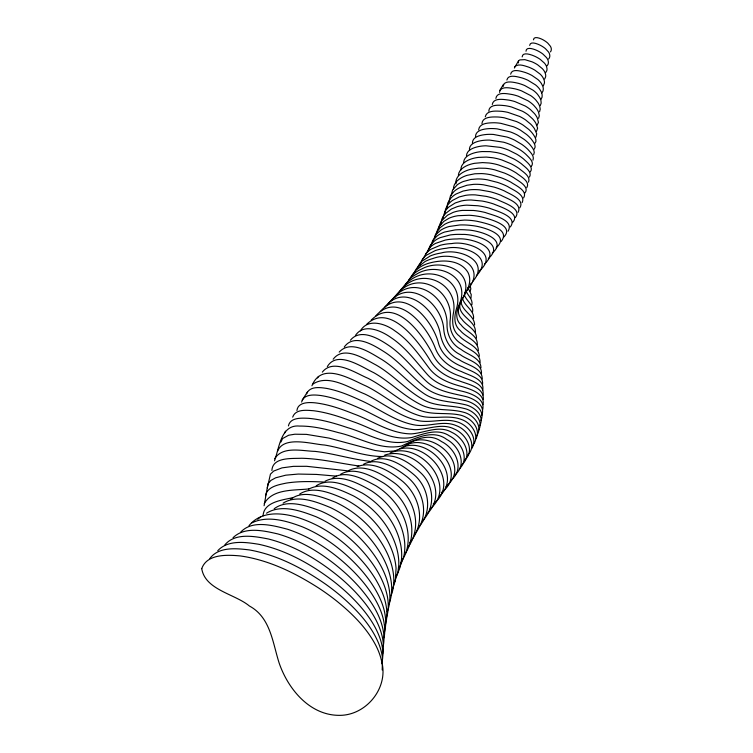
<?xml version="1.0" encoding="UTF-8"?>
<svg xmlns="http://www.w3.org/2000/svg" width="753" height="753" viewBox="0 0 753 753"><rect width="100%" height="100%" fill="white"/><g stroke="black" fill="none" stroke-linecap="round" stroke-linejoin="round"><path stroke-width="1.13" d="M478.654 129.883C479.332 122.927 488.716 122.861 494.024 122.748A37.923 20.99 22 0 1 500.811 123.332L513.499 126.758A28.991 16.039 22 0 1 520.417 130.147L526.516 134.42A31.955 17.686 22 0 1 531.317 139.154C533.246 141.78 536.795 145.866 534.291 149.113M453.457 189.191C453.259 184.363 456.93 180.409 460.836 178.103A51.053 28.247 22 0 1 467.067 175.345L474.823 173.783L481.478 173.576A39.024 21.592 22 0 1 491.154 174.818L501.197 177.774A43.025 23.804 22 0 1 510.722 182.085C515.438 185.398 528.154 190.735 523.589 197.898M466.455 156.087C466.549 149.838 473.872 147.513 478.936 146.506A43.759 24.218 22 0 1 485.939 145.79L500.124 147.372A33.452 18.514 22 0 1 508.586 150.12L516.643 154.139A36.878 20.406 22 0 1 523.636 159.015C526.667 162.036 533.999 167.138 530.347 171.872M267.306 487.916L270.431 474.174L273.678 471.067L282.017 467.867L293.425 466.352L306.65 466.305L348.95 470.964M451.132 195.573L452.657 189.822L457.419 184.692A52.512 29.056 22 0 1 463.34 181.492L470.917 179.468L477.534 178.941A40.144 22.214 22 0 1 487.332 179.788L497.667 182.424A44.248 24.491 22 0 1 507.644 186.528C512.821 189.944 525.923 194.698 522.158 202.585M444.609 214.389L445.607 208.91L447.762 205.014A56.889 31.485 22 0 1 452.468 200.43L459.17 196.966L465.448 195.366A43.486 24.068 22 0 1 475.275 194.886L486.222 196.373A47.938 26.524 22 0 1 497.319 199.611C502.919 202.576 522.526 208.346 515.391 217.485M448.892 201.908L450.482 195.818L454.097 191.375A53.971 29.866 22 0 1 459.669 187.723L467.001 185.229L473.552 184.353A41.255 22.825 22 0 1 483.407 184.786L493.996 187.073A45.481 25.169 22 0 1 504.378 190.914C509.837 194.152 525.246 199.62 519.796 207.819M446.727 208.186L447.743 202.999L450.878 198.152A55.43 30.675 22 0 1 456.036 194.029L463.086 191.055L469.514 189.831A42.366 23.447 22 0 1 479.379 189.812L490.175 191.714A46.705 25.847 22 0 1 500.933 195.281C506.901 198.585 522.629 203.357 518.102 212.346M463.641 162.507C463.829 156.615 470.333 153.904 475.218 152.643A45.218 25.028 22 0 1 482.155 151.56L490.128 151.626L496.547 152.548A34.563 19.126 22 0 1 505.329 155.062L513.847 158.939A38.102 21.084 22 0 1 521.377 163.768C524.747 166.94 532.597 171.712 529.472 177.077M274.506 460.827C279.307 448.101 280.775 424.137 299.628 426.076C312.824 425.953 325.795 429.116 338.436 432.636C359.143 437.295 379.437 450.426 401.264 446.105C413.821 440.627 428.382 431.958 441.531 441.587C455.151 448.129 465.298 468.328 451.433 479.849M485.29 116.771C486.749 109.947 496.255 111.068 501.545 111.312A35.005 19.371 22 0 1 507.993 112.395L519.598 116.433A26.76 14.806 22 0 1 525.641 119.962L530.724 124.17A29.499 16.321 22 0 1 534.461 128.678L536.729 133.799L535.948 137.159M264.087 505.743L267.974 483.84L270.835 480.461L275.645 477.807L285.764 475.181L298.226 474.061L316.495 474.428L336.6 476.15M440.486 225.015L441.917 218.982A59.807 33.094 22 0 1 445.55 213.485L451.395 209.023L457.231 206.651A45.717 25.301 22 0 1 466.804 205.164L477.91 205.748A50.395 27.889 22 0 1 489.535 208.233C495.992 210.925 518.422 216.422 510.336 226.973M458.351 175.336C458.671 170.187 463.556 166.95 467.905 165.199A48.136 26.637 22 0 1 474.588 163.307L482.551 162.592L489.158 162.996A36.793 20.359 22 0 1 498.467 164.935L507.804 168.408A40.568 22.449 22 0 1 516.379 173.058C520.398 176.343 530.573 181.426 526.789 187.666M442.566 219.057L444.778 211.951A58.348 32.285 22 0 1 448.967 206.915L455.273 202.952L461.344 200.976A44.596 24.68 22 0 1 471.077 199.997L482.136 201.042A49.171 27.212 22 0 1 493.516 203.922C499.437 206.576 521.66 213.09 512.435 222.606M382.693 653.83L383.202 650.451A119.087 65.906 22 0 0 382.148 636.2C377.931 618.928 366.88 604.301 354.917 591.557A156.295 86.491 22 0 0 340.252 577.796C319.225 560.326 295.091 545.784 268.426 538.988C254.476 536.305 235.124 532.446 224.789 544.956M382.072 663.591L382.966 654.338A120.207 66.518 22 0 0 380.453 639.636C374.542 622.025 362.278 607.436 349.119 594.691A157.754 87.301 22 0 0 333.315 581.137C311.224 564.298 286.272 550.245 258.919 544.315C245.487 542.132 227.98 539.581 217.739 550.735M382.204 669.972L382.477 658.047A121.318 67.139 22 0 0 378.477 642.949C370.909 625.122 357.44 610.57 343.095 597.891A159.212 88.11 22 0 0 326.2 584.592C303.139 568.468 277.433 554.952 249.497 549.954C236.395 548.335 218.69 546.471 209.833 558.519M483.341 399.306C484.019 386.948 467.829 384.331 459.019 380.802C447.442 377.441 436.439 370.9 430.142 360.329C418.922 342.041 389.913 301.727 366.476 324.477M438.519 229.27L439.187 226.088A61.266 33.904 22 0 1 442.218 220.149L447.555 215.17L453.108 212.412A46.827 25.913 22 0 1 462.464 210.398L473.571 210.473A51.628 28.567 22 0 1 485.384 212.534C492.443 215.217 514.892 219.754 508.049 231.246M479.388 356.197C478.663 345.956 465.561 342.907 459.462 336.13C452.176 330.849 451.913 321.39 453.381 313.361C458.859 285.886 426.302 267.588 405.114 285.528A70.151 38.827 22 0 0 399.909 290.931L398.638 292.992M277.528 451.348C283.57 435.328 311.676 444.157 324.355 445.004C344.027 448.063 362.89 456.572 382.985 456.534M296.927 410.536C297.924 401.942 308.946 402.177 315.432 402.874C328.524 404.436 341.071 408.86 353.261 413.717C372.406 420.598 390.195 433.7 411.176 433.888C424.748 433.116 438.99 424.607 452.073 432.504C463.575 437.738 473.185 454.596 461.909 464.799M480.979 367.85C480.856 357.731 467.754 354.832 461.128 349.439C451.979 344.695 446.858 335 447.037 324.854C448.073 297.783 415.261 273.273 394.054 297.303A72.617 40.182 22 0 0 391.626 300.701M265.508 495.709C267.23 486.476 278.648 484.744 286.3 483.097C298.706 481.139 311.328 481.44 323.837 482.024M482.24 378.919C482.296 367.483 466.813 365.101 459.302 359.746C448.995 355.171 442.453 345.326 440.401 334.473C436.589 310.34 404.841 280.907 384.501 307.553M474.625 324.967C474.616 315.253 461.476 311.168 461.024 301.313M288.418 425.944C290.15 417.247 301.567 418.009 308.372 418.31C321.879 419.506 334.972 423.374 347.773 427.685C367.248 433.239 386.826 446.322 407.815 441.427C420.042 436.269 434.726 430.302 446.811 439.479C458.954 445.927 467.604 464.319 455.104 474.748M483.068 404.728C485.12 393.414 470.804 389.292 462.455 386.703C449.692 383.456 436.476 378.392 428.476 367.304C418.536 354.051 408.794 340.102 394.77 330.793C385.291 323.602 367.671 317.926 360.376 330.915M460.111 303.355C456.864 316.062 476.225 320.364 475.369 331.988M429.944 247.615L432.74 240.678L436.712 236.301A51.289 28.388 22 0 1 444.609 232.046L455.094 229.91A56.541 31.287 22 0 1 467.133 229.976C477.468 230.126 509.15 238.532 492.274 253.13M476.489 338.059C476.724 329.409 466.163 325.607 461.815 319.178C455.8 313.464 458.822 305.087 462.342 298.979C477.054 272.501 442.519 257.338 421.812 268.943A66.462 36.784 22 0 0 414.988 272.878L411.439 276.182L408.832 279.956M483.068 395.052C484.894 383.042 468.611 379.992 460.384 376.265C449.343 372.613 438.754 366.033 433.304 355.388C423.29 335.264 395.287 295.571 371.21 320.119M478.334 350.606C478.588 340.733 465.731 337.306 460.299 330.576C453.457 325.192 454.228 316.015 456.487 308.589C464.93 281.085 431.883 264.275 410.677 279.862A68.928 38.139 22 0 0 404.888 284.775L402.149 288.71M280.935 442.049L282.544 438.575L288.663 435.225L294.865 434.217L306.48 434.377L329.033 438.105L375.079 450.492L384.472 451.781L394.638 450.906M419.619 265.564L422.038 259.898A55.647 30.798 22 0 1 426.48 255.145L435.309 250.561A61.464 34.007 22 0 1 446.576 248.236C462.398 244.414 495.653 256.058 476.376 275.767M471.905 304.786C473.025 299.713 468.225 295.788 466.248 291.543M301.633 402.064C303.713 393.725 314.547 394.694 321.154 395.57C334.087 397.631 346.408 402.422 358.343 407.684C377.018 415.204 394.177 428.645 414.922 429.652C428.052 429.794 441.691 422.518 454.351 429.088C465.608 433.672 475.557 449.767 464.987 459.904M482.579 410.065C485.666 398.939 471.783 393.631 463.293 391.522C450.228 388.407 436.298 384.736 427.102 374.194C415.797 361.421 405.585 347.274 391.165 337.721C381.489 330.774 363.868 322.717 355.416 335.48M482.504 384.811C484.188 374.147 469.844 370.909 462.643 366.852C451.922 362.607 441.936 354.964 438.547 343.481C432.966 320.354 402.761 284.455 380.237 311.695M480.028 362.588C480.875 352.828 467.924 349.524 461.89 344.121C453.268 339.311 448.929 329.673 450.181 320.025C453.918 292.371 421.416 270.101 399.561 291.345A71.384 39.504 22 0 0 394.996 297.228M481.449 373.987C482.579 362.927 467.142 360.056 460.262 354.644C450.558 349.976 444.712 340.215 443.771 329.663C442.378 303.412 408.766 276.455 388.595 303.431A73.85 40.869 22 0 0 387.691 304.852M427.845 250.862L430.189 245.591L434.255 241.12A52.315 28.943 22 0 1 440.081 237.675L450.238 234.945A57.774 31.974 22 0 1 462.182 234.437C473.759 233.806 506.289 242.852 488.32 258.608M473.552 318.623C474.503 310.584 464.77 306.255 462.719 298.969M292.682 417.143C295.505 408.757 306.706 410.225 313.681 410.743C327.094 412.475 340.017 416.767 352.62 421.52C371.85 427.873 390.892 441.239 412.032 437.437C424.071 433.803 437.813 427.996 449.55 435.968C460.977 441.738 470.371 458.643 459.189 469.11M391.155 595.341C394.713 586.389 394.365 576.374 392.153 567.141A144.604 80.025 22 0 0 387.513 553.897C376.961 531.194 357.967 512.642 335.292 502.138C321.955 497.065 303.619 489.328 290.856 499.154M388.774 604.386C393.358 593.524 392.106 581.175 388.435 570.247A146.063 80.835 22 0 0 382.505 556.74C370.768 535.477 352.244 518.008 330.341 507.522C316.081 501.724 297.454 494.166 283.09 503.155M539.572 111.755L540.221 109.147L539.779 106.578A24.585 13.601 22 0 0 537.971 102.785L535.741 99.923A22.355 12.368 22 0 0 530.62 95.556L521.575 90.887A29.075 16.095 22 0 0 514.836 88.807C510.28 87.969 500.227 85.588 499.512 92.374M387.287 611.596C392.247 599.19 389.47 585.232 384.454 573.306A147.522 81.644 22 0 0 377.225 559.601C363.699 538.451 343.999 521.123 320.957 511.052C306.753 505.912 287.684 498.637 274.186 508.736M481.882 415.317C485.854 404.465 472.611 397.848 463.923 396.078C450.642 393.057 436.26 390.76 426 380.952C413.331 368.866 402.629 354.559 387.823 344.846C377.686 338.097 360.263 328.101 350.399 340.243M264.265 503.588C272.605 488.631 293.943 490.551 308.777 488.932M274.638 458.775C282.629 445.701 302.311 451.085 315.159 451.395C333.635 453.485 351.472 459.283 369.939 461.316M482.579 390.591C485.581 379.051 469.223 375.474 461.589 371.615C450.256 367.586 439.808 359.953 435.375 348.394C427.61 327.113 398.525 289.99 375.803 315.874M477.214 344.836C478.437 335.405 465.853 331.565 461.081 324.92C454.661 319.394 456.525 310.575 459.471 303.798C471.011 276.615 437.277 260.858 416.249 274.337A67.695 37.462 22 0 0 409.924 278.761L405.547 284.361M284.719 432.947L285.453 431.187M327.329 366.579C337.391 349.863 361.544 366.946 373.761 372.679C390.402 382.016 403.834 396.219 420.946 404.728C434.274 411.543 449.692 408.277 463.669 412.277C473.242 414.508 483.407 425.887 476.809 435.563M423.045 258.816L426.057 253.535A54.536 30.176 22 0 1 430.998 249.215L440.336 245.262A60.231 33.33 22 0 1 451.894 243.558C467.378 240.433 500.651 253.149 479.059 271.099M471.002 298.075L471.237 294.574L467.905 287.637M306.64 393.81C309.728 385.828 320.326 387.4 327.056 388.482C338.313 390.694 349.025 395.014 359.397 399.824C378.354 407.881 395.109 421.962 415.891 425.172C429.379 427.055 443.291 419.958 456.374 425.68C467.425 429.596 477.675 444.929 467.839 455.047M417.266 268.294L418.094 266.364A56.767 31.41 22 0 1 421.991 261.178L430.245 255.964A62.687 34.694 22 0 1 441.154 252.999C458.502 247.784 491.455 260.642 472.498 281.754M480.96 420.485C485.685 409.961 473.232 402.008 464.3 400.408C450.925 397.368 436.298 396.445 425.134 387.541C411.157 376.34 399.937 361.929 384.755 352.15C373.893 345.213 354.221 332.873 344.253 347.039M425.793 253.968L430.132 247.276A53.425 29.565 22 0 1 435.535 243.398L445.324 240.056A58.998 32.652 22 0 1 457.099 238.965C470.023 237.421 503.079 247.191 484.33 264.209M460.554 302.113C465.382 293.209 473.251 282.996 467.99 272.473C459.857 258.919 440.656 259.427 427.337 263.682A65.229 36.097 22 0 0 420.07 267.117L416.164 270.101L413.152 273.584A58.988 32.643 22 0 0 411.119 277.499M472.498 312.137C474.296 305.52 466.596 301.012 464.46 295.308M476.018 438.877C481.675 427.375 469.128 416.211 458.389 414.724C444.948 412.324 430.612 415.421 417.83 409.434C399.928 401.283 385.498 387.306 368.048 378.317C355.51 373.102 333.523 357.873 322.312 372.133M479.812 425.577C485.196 415.383 473.571 406.159 464.394 404.53C451.019 401.349 436.354 401.791 424.466 393.904C409.265 383.804 397.48 369.356 381.978 359.605C370.26 352.762 351.002 339.161 339.179 352.112M392.134 590.126L395.381 580.629L396.059 568.242A142.948 79.103 22 0 0 392.228 551.045C383.748 528.418 365.977 509.781 344.516 498.938C331.132 493.234 313.304 485.28 299.713 494.043M540.268 105.58L541.153 103.208L540.983 100.827A23.352 12.923 22 0 0 539.581 97.25L537.689 94.511A21.235 11.747 22 0 0 533.133 90.256L524.785 85.56A27.626 15.286 22 0 0 518.422 83.338C514.045 82.35 503.795 79.611 503.23 86.388M544.645 79.037L545.586 76.938A18.439 10.203 22 0 0 545.558 74.312L544.833 72.184A16.764 9.281 22 0 0 542.329 68.645L537.642 64.814A21.752 12.039 22 0 0 532.051 61.831L524.879 59.647L519.824 59.911L518.516 60.814L514.384 68.043M394.101 583.123L397.848 572.892L398.789 564.882A141.489 78.303 22 0 0 396.662 548.184C390.318 525.782 373.789 507.051 353.562 495.954C340.215 489.619 322.839 481.496 308.579 489.196M396.257 576.233L399.476 569.07L401.255 561.427A140.03 77.493 22 0 0 400.803 545.294C396.643 523.279 381.413 504.454 362.4 493.159C349.025 486.363 330.398 476.64 316.175 485.789M399.504 567.715L403.457 557.869A138.571 76.684 22 0 0 404.653 542.358C402.723 520.907 388.821 501.969 371.013 490.542C357.769 483.097 339.707 473.298 324.854 481.355M478.428 430.603C484.424 420.692 473.581 410.329 464.187 408.474C450.906 405.02 436.354 406.771 423.939 400.012C406.516 390.468 393.339 374.881 376.067 365.017C364.254 358.814 343.867 345.043 333.155 359.237M532.955 160.201C534.715 155.984 530.234 152.144 527.74 149.254A34.422 19.051 22 0 0 521.838 144.397L514.741 140.19A31.221 17.281 22 0 0 506.995 137.046L493.441 134.448A40.841 22.599 22 0 0 486.466 134.467C481.167 134.966 472.272 136.368 472.395 143.277M470.154 291.232L470.841 288.87L470.173 285.82M311.93 385.771C321.804 361.101 350.493 379.22 366.231 386.11C384.604 395.137 400.031 409.999 419.929 415.807C433.577 419.816 448.28 414.254 461.674 419.572C471.5 422.894 480.706 435.949 472.828 445.352M471.773 448.534C478.804 437.173 466.992 424.108 455.923 421.558C443.009 418.047 429.615 423.619 416.654 420.296C397.565 415.534 382.232 402.262 364.716 393.951C349.543 387.993 328.637 373.648 312.881 384.105M405.688 552.9L407.109 550.443A135.653 75.074 22 0 0 411.477 536.324C414.15 515.118 401.368 494.749 384.115 483.341C371.822 476.103 354.578 466.126 340.667 474.249M499.7 90.558L503.503 84.289M302.198 400.182L307.403 392.031M538.564 118.343L539.317 115.802L538.546 112.244A25.809 14.288 22 0 0 536.287 108.253L533.698 105.279A23.465 12.989 22 0 0 528.013 100.817L518.29 96.233A30.628 16.952 22 0 0 512.577 94.605C507.569 93.796 496.999 91.235 495.86 98.408M518.516 60.814L518.469 62.913M240.48 532.38C252.133 519.485 272.953 525.453 287.58 529.255C312.627 537.538 334.934 552.89 353.505 571.433A153.367 84.873 22 0 1 365.798 585.42C375.408 598.051 383.917 612.688 384.727 628.924A116.866 64.673 22 0 1 384.03 637.866M400.944 562.679L405.406 554.217A137.112 75.874 22 0 0 408.211 539.374C408.521 517.179 394.243 497.065 375.841 485.732C363.407 479.106 345.561 469.147 332.271 478.334M533.651 154.723C535.825 150.977 531.778 147.004 529.585 144.247A33.188 18.364 22 0 0 524.239 139.437L517.64 135.182A30.101 16.66 22 0 0 510.299 131.907L497.149 128.867A39.382 21.799 22 0 0 490.241 128.565C484.904 128.819 475.284 129.714 475.519 136.905M543.365 85.833L544.438 83.037A19.663 10.881 22 0 0 544.118 80.166L543.129 77.87A17.884 9.893 22 0 0 540.155 74.114L534.875 70.161A23.202 12.839 22 0 0 528.766 67.168C524.483 65.831 518.478 63.214 514.647 66.735M317.474 377.968L318.613 376.415M528.493 182.151C531.016 176.193 522.723 171.75 518.958 168.446A39.335 21.771 22 0 0 510.901 163.693L501.959 160.003A35.683 19.747 22 0 0 492.895 157.763L486.363 157.085L478.371 157.396A46.677 25.828 22 0 0 471.538 158.874C466.653 160.398 460.45 163.919 460.996 169.867M466.709 290.564C489.29 265.658 454.643 250.203 432.824 258.543A64.005 35.419 22 0 0 425.163 261.479L417.548 267.324A57.877 32.031 22 0 0 414.235 272.925M464.752 293.077L465.712 291.835M427.516 513.49C452.901 487.238 414.357 444.75 384.67 455.141M248.989 525.669C262.1 509.602 284.681 512.774 301.887 518.873C327.066 527.891 349.016 544.805 365.864 565.409A150.449 83.254 22 0 1 375.653 579.368C383.004 591.802 388.764 606.391 386.289 621.065A114.635 63.44 22 0 1 385.272 625.225M548.589 59.016L549.172 58.235A14.693 8.132 22 0 0 549.822 55.826L549.709 54.734A13.413 7.417 22 0 0 548.448 51.91L545.407 48.634A17.404 9.629 22 0 0 541.388 45.867C538.63 44.295 530.338 40.464 529.66 45.378M233.044 537.708C244.734 526.225 263.738 530.677 277.989 533.971C303.892 541.548 327.141 556.523 346.982 574.567A154.826 85.682 22 0 1 360.48 588.47C371.257 601.176 381.065 615.813 383.569 632.633A117.976 65.285 22 0 1 383.173 646.375M547.083 65.822L547.939 64.542A15.917 8.81 22 0 0 548.353 61.821L548.109 60.617A14.533 8.038 22 0 0 546.471 57.539L542.904 54.056A18.853 10.429 22 0 0 538.367 51.185C535.468 49.585 526.102 45.764 525.989 51.232M545.652 72.627L546.753 70.773A17.206 9.525 22 0 0 546.97 68.391L546.49 66.433A15.644 8.659 22 0 0 544.438 63.12L540.315 59.449A20.303 11.239 22 0 0 535.261 56.503C532.023 54.988 522.573 51.185 522.149 56.899M540.983 99.321L542.085 97.175L542.151 94.982A22.129 12.246 22 0 0 541.143 91.631L539.572 89.033A20.115 11.135 22 0 0 535.562 84.92L527.909 80.242A26.176 14.486 22 0 0 521.942 77.917C517.64 76.862 508.209 73.775 506.882 80.053M439.686 495.935C464.319 473.355 424.899 433.333 399.899 448.713M470.239 284.314L471.378 283.053M429.954 509.094C458.699 484.951 418.762 440.496 390.101 452.958M501.093 241.544C511.739 228.507 484.64 222.992 476.583 221.194A54.084 29.932 22 0 0 464.535 220.074L453.617 221.062A49.058 27.146 22 0 0 444.872 224.178L440.025 227.745L435.855 233.712A64.184 35.513 22 0 0 434.707 237.054M536.522 131.248L537.614 128.161L535.891 123.294A28.275 15.644 22 0 0 532.672 118.936L528.098 114.795A25.649 14.194 22 0 0 522.497 111.256L511.494 106.982A33.546 18.561 22 0 0 505.263 105.684C500.086 105.166 489.168 103.65 488.81 111.171M257.677 519.278L260.924 516.718M433.22 503.955C463.151 481.468 422.791 436.42 395.193 450.831M541.746 92.977L543.017 91.057L543.299 89.052A20.896 11.568 22 0 0 542.649 85.936L541.379 83.489A18.994 10.514 22 0 0 537.896 79.545L532.023 75.488A24.651 13.639 22 0 0 525.387 72.533C521.311 71.337 511.814 67.986 510.656 74.189M534.875 143.39C537.642 140.642 534.639 136.472 532.936 133.959A30.732 17.008 22 0 0 528.681 129.328L523.09 125.073A27.88 15.427 22 0 0 516.596 121.6L504.425 117.845A36.464 20.18 22 0 0 497.799 116.997C492.49 116.884 482.532 116.423 481.948 123.614M441.333 492.566C471.067 471.105 426.913 427.619 402.544 447.706M446.077 486.429C473.533 464.441 429.219 425.398 406.225 445.362M503.578 237.261C515.654 225.439 488.565 218.737 481.063 216.855A52.851 29.254 22 0 0 469.1 215.254L458.059 215.697A47.947 26.534 22 0 0 448.986 218.248L443.762 221.42L438.98 226.888A62.725 34.713 22 0 0 436.599 233.279M496.161 247.756C511.664 234.211 481.167 226.38 471.933 225.561A55.317 30.609 22 0 0 459.857 224.959L449.127 226.512A50.178 27.767 22 0 0 440.778 230.192L436.345 234.164L432.843 240.621A65.643 36.323 22 0 0 432.373 242.381M537.077 125.233L538.461 122.41L537.256 117.816A27.042 14.966 22 0 0 534.517 113.637L530.441 109.59A24.529 13.573 22 0 0 525.302 106.051L514.93 101.599A32.087 17.761 22 0 0 508.943 100.121C503.804 99.49 493.526 97.382 492.264 104.488M370.043 461.824C384.755 452.854 402.921 465.316 414.225 474.927C427.779 486.654 432.429 508.162 421.661 523.25A129.817 71.846 22 0 1 419.59 526.131M266.524 513.198C281.566 503.776 301.031 510.958 316.156 516.784C338.285 526.724 357.449 542.904 371.681 562.482A148.99 82.444 22 0 1 380.19 576.346C386.449 588.667 390.713 603.2 386.722 616.905A113.524 62.828 22 0 1 386.044 618.9M524.86 193.079C530.159 186.697 517.932 180.776 513.64 177.604A41.791 23.127 22 0 0 504.576 173.105L494.862 169.877A37.914 20.98 22 0 0 485.346 168.267L478.701 168.154L470.813 169.284A49.594 27.447 22 0 0 464.337 171.609C459.735 173.755 454.944 178.254 455.998 183.817M531.119 166.535C535.204 162.469 528.493 157.057 525.754 154.177A35.645 19.729 22 0 0 519.316 149.292L511.72 145.169A32.332 17.893 22 0 0 503.606 142.204L489.704 140.096A42.3 23.409 22 0 0 482.692 140.444C477.336 141.103 468.479 143.475 469.496 150.478M363.68 464.177C378.458 456.666 395.598 467.905 407.185 476.894C421.501 488.481 428.617 509.772 419.534 526.667A131.276 72.646 22 0 1 414.649 534.206M348.959 470.371C364.687 463.02 382.684 474.334 395.259 483.558C409.736 495.154 419.063 514.619 414.451 533.199A134.194 74.265 22 0 1 408.578 546.546M377.451 458.417C392.567 450.558 410.065 462.775 420.918 473.006C433.784 484.998 435.639 506.534 423.515 519.711A128.358 71.036 22 0 1 422.348 521.067M402.667 447.536L404.465 446.463M357.12 466.681C373.149 460.394 390.581 471.613 402.751 481.459C416.258 493.093 423.723 512.774 417.134 529.98A132.735 73.455 22 0 1 409.811 542.527M251.897 522.864C267.804 515.108 286.545 520.935 302.141 526.742C324.214 535.985 343.792 550.697 359.812 568.383A151.908 84.063 22 0 1 370.853 582.389C379.324 594.926 386.496 609.553 385.63 625.065A115.755 64.052 22 0 1 384.312 632.595M292.192 497.827C281.688 500.143 263.672 502.157 263.079 515.88M358.861 465.966C339.819 463.387 321.013 458.718 301.737 458.257C291.957 458.718 272.633 456.817 271.88 470.465M533.463 39.834C533.773 35.184 541.906 38.93 544.306 40.549A15.954 8.829 22 0 1 547.826 43.185L550.377 46.225A12.293 6.805 22 0 1 551.29 48.785L551.29 49.764A13.469 7.455 22 0 1 550.452 51.882M201.738 568.647C205.164 590.004 234.889 593.891 249.412 606.014C270.628 617.441 272.595 642.77 279.203 663.195C288.088 688.967 309.521 715.143 338.916 715.35C365.958 715.858 388.812 688.054 381.705 661.595A122.428 67.751 22 0 0 376.208 646.149C367.022 628.2 352.376 613.742 336.855 601.167A160.671 88.91 22 0 0 318.924 588.197C294.997 572.835 268.623 559.903 240.198 555.921C227.302 554.773 206.953 553.681 201.738 568.647"/></g></svg>
